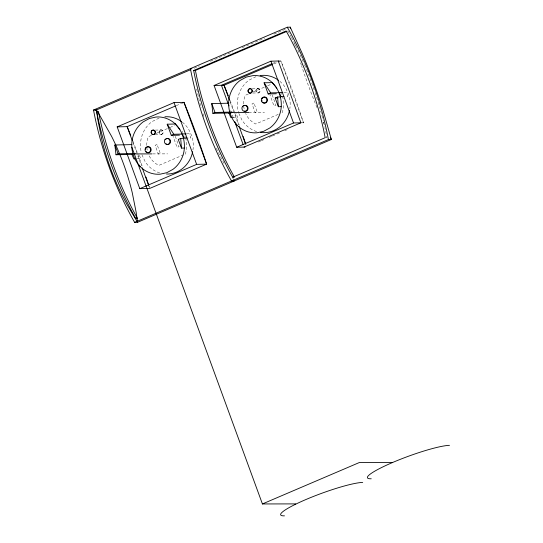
<?xml version="1.0" encoding="UTF-8"?>
<svg xmlns="http://www.w3.org/2000/svg" width="543" height="543" viewBox="0 0 543 543"><rect width="100%" height="100%" fill="white"/><g stroke="black" fill="none" stroke-linecap="round" stroke-linejoin="round"><path stroke-width="0.41" stroke-dasharray="2.71 2.04" d="M194.116 68.221L199.546 65.9M210.399 61.264L232.879 51.66M242.178 47.682L264.658 38.078M273.957 34.107L287.138 28.474M272.837 63.341L276.733 61.678M176.204 105.675L181.654 103.346M273.876 63.945L280.887 60.945L281.987 63.646A347.527 126.784 66.9 0 1 302.621 120.03L303.496 122.732L301.161 123.729M151.449 135.411L148.348 136.734A21.774 20.064 88.6 0 0 147.418 151.076M156.106 133.422L169.287 127.788M170.061 127.456L174.71 125.467M248.341 94.007L245.239 95.33A21.774 20.064 88.6 0 0 244.316 109.679M252.997 92.018L264.631 87.05M267.726 85.726L271.609 84.07M183.649 154.789L158.834 165.391A21.774 20.064 88.6 0 1 148.734 154.884M185.272 154.097L185.197 154.124A21.774 20.064 88.6 0 0 185.679 138.221M278.213 114.376L255.726 123.987A21.774 20.064 88.6 0 1 245.633 113.48M282.163 112.693L282.095 112.72A21.774 20.064 88.6 0 0 280.602 92.425M258.332 142.028L260.667 141.031M261.448 140.698L265.337 139.035M269.233 137.372L271.568 136.374M272.348 136.042L276.238 134.379M277.018 134.046L280.914 132.383M284.803 130.72L287.145 129.723M256.011 76.672L248.898 80.221A28.67 26.417 88.6 0 0 238.587 112.544M159.119 118.075L152.006 121.625A28.67 26.417 88.6 0 0 141.275 152.339M279.584 60.979L280.887 60.945L303.496 122.732L300.897 122.799M252.257 88.692L257.796 88.557M252.726 93.036L258.264 92.901M283.813 92.432L286.113 92.378L287.559 95.5L287.763 96.539L285.455 96.6M232.268 117.437L237.644 117.308L235.995 113.141M155.359 130.096L160.904 129.96M155.04 134.454L161.373 134.297M186.914 133.836L189.215 133.775L190.864 137.942L187.797 138.017M325.773 137.678L326.947 137.65L325.447 130.32A344.513 317.431 88.6 0 0 324.904 127.883M136.911 158.8L140.746 158.705L139.096 154.538M248.701 112.503L264.516 112.476M152.637 153.9L167.617 153.873M232.791 178.219L234.04 180.222M287.892 30.931L291.041 36.659M224.001 163.375L219.297 154.395A247.33 225.304 52.5 0 1 216.005 147.581M238.832 113.331L241.934 120.023A28.67 26.417 88.6 0 0 257.348 131.766M141.933 154.728L145.042 161.427A28.67 26.417 88.6 0 0 160.457 173.169M323.146 121.924L323.818 123.397M272.172 94.896L275.939 105.199L273.998 106.028L269.939 94.93M230.13 101.874L238.533 124.842M230.721 110.65L233.327 117.777M175.274 136.3L179.047 146.596L177.106 147.424L173.047 136.334M132.947 142.483L141.35 165.452M148.891 186.045L149.468 187.634M148.884 185.72L149.318 187.07M294.801 43.807L295.446 46.067M196.695 89.079L198.663 98.011A247.33 225.304 52.5 0 0 201.188 107.677M291.435 37.379A344.513 317.431 88.6 0 1 299.858 54.307M300.204 55.053A344.513 317.431 88.6 0 1 304.236 64.088M304.562 64.848A344.513 317.431 88.6 0 1 306.157 68.656M306.469 69.416A344.513 317.431 88.6 0 1 308.017 73.244M308.322 74.018A344.513 317.431 88.6 0 1 314.316 90.328M315.11 92.683A344.513 317.431 88.6 0 1 317.879 101.378M318.123 102.172A344.513 317.431 88.6 0 1 320.438 110.148M320.662 110.948A344.513 317.431 88.6 0 1 323.187 120.6M323.58 122.216A344.513 317.431 88.6 0 1 324.721 127.076M230.083 100.441A347.527 126.784 66.9 0 1 239.361 125.521M317.01 107.629A245.497 97.462 73.3 0 1 301.684 66.198M301.419 65.398A245.497 97.462 73.3 0 1 300.381 62.187M203.822 116.446A247.33 225.304 52.5 0 1 202.831 113.263M132.886 141.058A347.527 126.784 66.9 0 1 142.47 166.925M182.312 122.189A28.67 26.417 88.6 0 1 188.706 129.343L191.815 136.042A28.67 26.417 88.6 0 1 192.826 150.845M181.925 131.223A21.774 20.064 88.6 0 1 182.862 132.492M184.81 135.974A21.774 20.064 88.6 0 1 185.414 137.46M279.821 81.287A28.67 26.417 88.6 0 1 285.604 87.946L288.706 94.638A28.67 26.417 88.6 0 1 289.853 108.627M157.049 144.465L155.115 145.293L158.352 154.144L160.287 153.316L157.049 144.465M253.948 103.068L252.006 103.896L255.244 112.74L257.185 111.912L253.948 103.068M159.493 130.727A2.26 2.084 88.6 0 0 160.843 134.372A2.26 2.084 88.6 0 0 163.07 131.291A2.26 2.084 88.6 0 0 159.493 130.727M159.561 130.768A2.186 2.009 88.6 0 0 160.843 134.291A2.186 2.009 88.6 0 0 163.009 131.331A2.186 2.009 88.6 0 0 159.561 130.768M256.384 89.33A2.26 2.084 88.6 0 0 257.742 92.968A2.26 2.084 88.6 0 0 259.961 89.887A2.26 2.084 88.6 0 0 256.384 89.33M256.452 89.371A2.186 2.009 88.6 0 0 257.742 92.887A2.186 2.009 88.6 0 0 259.9 89.928A2.186 2.009 88.6 0 0 256.452 89.371"/><path stroke-width="0.81" d="M93.518 110.025L287.308 27.225L290.233 27.15L302.336 53.716A247.33 98.188 73.3 0 1 322.97 110.1L331.345 139.49L137.562 222.291L134.63 222.365A347.527 320.214 88.6 0 1 93.518 110.025L96.45 109.951L97.699 111.953M95.073 110.541L191.021 69.545M193.641 70.495L286.134 30.971L289.677 37.419A344.513 317.431 88.6 0 1 323.689 130.368L325.189 137.691L232.696 177.215L229.153 170.76A344.513 317.431 88.6 0 1 195.141 77.819L193.641 70.495L195.399 70.447L287.111 31.256M117.179 126.886L174.025 102.593L183.989 102.349L185.095 105.05A347.527 126.784 66.9 0 1 205.729 161.427L206.605 164.135L149.759 188.421L139.789 188.665L117.179 126.886L127.15 126.641L175.423 106.007M244.988 147.065L236.687 147.268L214.078 85.482L270.916 61.189L279.224 60.986M272.063 63.674L221.442 85.299L228.983 105.892M182.434 103.014L183.989 102.349L206.605 164.135L196.634 164.38L139.789 188.665M272.321 64.61L224.042 85.237L214.078 85.482M131.895 144.594L114.872 145.008L116.005 154.769L118.116 153.866L135.139 153.452M228.786 103.19L211.763 103.604L212.897 113.365L215.008 112.469L232.031 112.048M175.396 124.008L175.321 123.96A28.67 26.417 88.6 0 0 156.119 117.003L149.373 118.503L143.209 121.842A28.67 26.417 88.6 0 0 132.125 140.142C130.598 149.949 133.714 160.26 140.841 167.244A28.67 26.417 88.6 0 0 160.042 174.201L166.789 172.701L172.952 169.362A28.67 26.417 88.6 0 0 184.036 151.063C185.563 141.282 182.462 131.012 175.396 124.008L167.203 124.211L171.283 135.356L173.814 134.277L182.007 134.073M272.287 82.611L272.219 82.556A28.67 26.417 88.6 0 0 253.018 75.606L246.264 77.099L240.108 80.439A28.67 26.417 88.6 0 0 229.024 98.745C227.49 108.546 230.605 118.856 237.732 125.84A28.67 26.417 88.6 0 0 256.934 132.797L263.688 131.304L269.844 127.958A28.67 26.417 88.6 0 0 280.928 109.659C282.455 99.878 279.36 89.609 272.287 82.611L264.095 82.807L268.174 93.959L270.706 92.873L278.905 92.677M132.037 154.775L133.843 158.875L135.377 158.841M228.929 113.372L230.619 113.27M183.419 138.343L180.697 138.411L178.294 139.436L181.471 148.11L184.192 148.049M281.084 106.645L278.362 106.713L275.192 98.039L277.595 97.007L280.31 96.939M186.147 133.849L182.312 133.945L184.118 138.044M282.272 92.466L279.204 92.548L281.009 96.647M236.687 147.268L293.532 122.976L301.005 122.793M244.058 147.085L300.897 122.799L278.287 61.013M134.63 222.365L328.413 139.558L331.345 139.49L330.307 137.311M131.895 147.282L262.418 503.952L359.31 462.548L392.603 462.493A45.693 6.122 -20.1 0 1 449.482 445.341M260.151 75.755L261.807 75.389A28.67 26.417 88.6 0 1 278.573 80.303M191.876 68.588L190.41 68.622A347.527 320.214 88.6 0 0 231.522 180.962L234.454 180.887M268.174 93.959L276.367 93.756M280.853 96.708L283.921 96.634M275.192 98.039L277.907 97.971M212.897 113.365L229.92 112.951M232.268 117.437L230.734 117.471L229.085 113.311M171.283 135.356L179.475 135.159M183.962 138.112L187.03 138.037M116.005 154.769L133.028 154.355M232.696 177.215L234.454 177.167L230.911 170.719A344.513 317.431 88.6 0 1 196.899 77.771L195.399 70.447M231.223 112.53L248.701 112.503M134.331 153.934L151.809 153.9M262.418 503.952L295.711 503.897M272.219 82.556L276.808 88.156M175.321 123.96L179.916 129.56M264.095 82.807L270.706 92.873M167.203 124.211L173.814 134.277M235.581 123.213L236.843 125.209L236.551 124.401M138.682 164.617L139.951 166.613L139.66 165.805M98.534 113.29L111.641 136.436A245.497 223.635 52.5 0 1 132.275 192.819L136.178 212.394L137.562 222.291L127.11 204.772L122.406 195.799A247.33 225.304 52.5 0 1 101.772 139.415L97.849 119.847L96.45 109.951M270.916 61.189L293.532 122.976M229.546 100.285L224.042 85.237L225.141 87.932A347.527 126.784 66.9 0 1 228.25 95.744M239.117 126.424L245.49 143.854M234.78 121.741L243.189 144.709M211.763 103.604L215.008 112.469M174.025 102.593L196.634 164.38M132.363 140.895L127.15 126.641L128.25 129.336A347.527 126.784 66.9 0 1 130.741 135.587M142.218 167.828L148.599 185.258M114.872 145.008L118.116 153.866M290.233 27.15L290.641 28.67M277.595 97.007L278.362 106.713M180.697 138.411L181.471 148.11M284.464 515.85A45.693 6.122 -20.1 0 1 305.831 499.567A45.693 6.122 -20.1 0 1 362.71 482.415M371.229 478.777A45.693 6.122 -20.1 0 1 392.603 462.493M243.162 136.49A347.527 126.784 66.9 0 1 245.775 144.316M287.308 27.225A347.527 320.214 88.6 0 1 328.413 139.558M146.006 177.113A347.527 126.784 66.9 0 1 148.626 184.939M164.916 116.793A28.67 26.417 88.6 0 1 181.681 121.707M192.677 151.653A28.67 26.417 88.6 0 1 166.538 174.052M166.11 139.035A3.02 2.783 88.6 0 1 169.844 139.463A3.02 2.783 88.6 0 1 169.796 143.542A3.02 2.783 88.6 0 1 166.049 143.82M146.732 147.316A3.02 2.783 88.6 0 1 151.151 149.4A3.02 2.783 88.6 0 1 147.289 152.508M146.671 152.101A3.02 2.783 88.6 0 1 146.162 151.538M145.639 149.291A3.02 2.783 88.6 0 1 145.836 148.538M289.568 110.249A28.67 26.417 88.6 0 1 260.355 132.397M262.113 98.853A3.02 2.783 88.6 0 1 265.982 97.407A3.02 2.783 88.6 0 1 266.986 101.724A3.02 2.783 88.6 0 1 262.941 102.423M262.079 101.161A3.02 2.783 88.6 0 1 261.902 100.401M243.624 105.912A3.02 2.783 88.6 0 1 248.049 108.003A3.02 2.783 88.6 0 1 244.187 111.105M98.507 111.851L96.749 111.892L98.242 119.216A344.513 317.431 88.6 0 0 132.261 212.164L135.804 218.612L137.562 218.571L134.019 212.123A344.513 317.431 88.6 0 1 100.007 119.175L98.507 111.851M165.004 139.599A3.02 2.783 88.6 0 0 166.782 144.458A3.02 2.783 88.6 0 0 169.769 140.372A3.02 2.783 88.6 0 0 165.004 139.599M145.626 147.879A3.02 2.783 88.6 0 0 147.404 152.739A3.02 2.783 88.6 0 0 150.391 148.653A3.02 2.783 88.6 0 0 145.626 147.879M151.578 130.924A2.26 2.084 88.6 0 0 152.936 134.562A2.26 2.084 88.6 0 0 155.155 131.481A2.26 2.084 88.6 0 0 151.578 130.924M151.646 130.965A2.186 2.009 88.6 0 0 152.929 134.481A2.186 2.009 88.6 0 0 155.094 131.528A2.186 2.009 88.6 0 0 151.646 130.965M261.896 98.195A3.02 2.783 88.6 0 0 263.674 103.061A3.02 2.783 88.6 0 0 266.661 98.969A3.02 2.783 88.6 0 0 261.896 98.195M242.517 106.476A3.02 2.783 88.6 0 0 244.296 111.335A3.02 2.783 88.6 0 0 247.282 107.249A3.02 2.783 88.6 0 0 242.517 106.476M248.47 89.52A2.26 2.084 88.6 0 0 249.828 93.165A2.26 2.084 88.6 0 0 252.047 90.084A2.26 2.084 88.6 0 0 248.47 89.52M248.538 89.561A2.186 2.009 88.6 0 0 249.828 93.084A2.186 2.009 88.6 0 0 251.986 90.124A2.186 2.009 88.6 0 0 248.538 89.561"/></g></svg>
